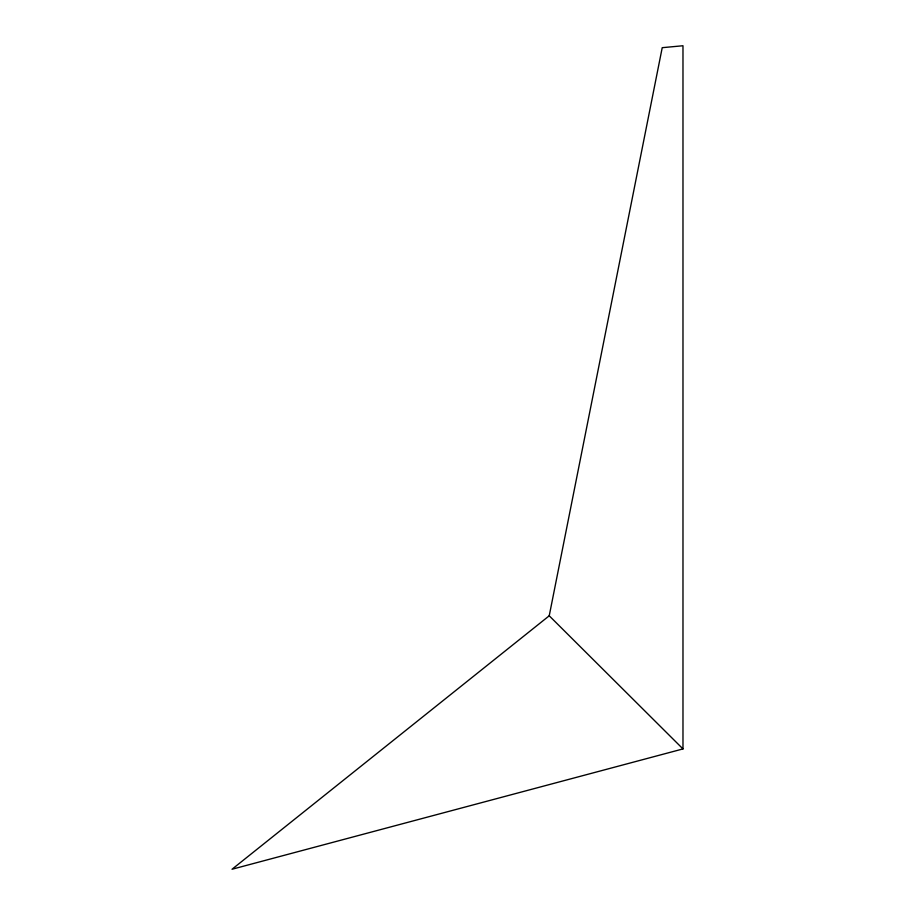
<?xml version="1.0" encoding="UTF-8"?>
<svg xmlns="http://www.w3.org/2000/svg" width="915" height="915" viewBox="0 0 915 915"><rect width="100%" height="100%" fill="white"/><g stroke="black" fill="none" stroke-linecap="round" stroke-linejoin="round"><path stroke-width="1.37" d="M549.229 615.795L662.22 47.683L682.979 45.75L682.979 748.916L232.021 869.25L549.229 615.795L682.979 748.916"/></g></svg>
